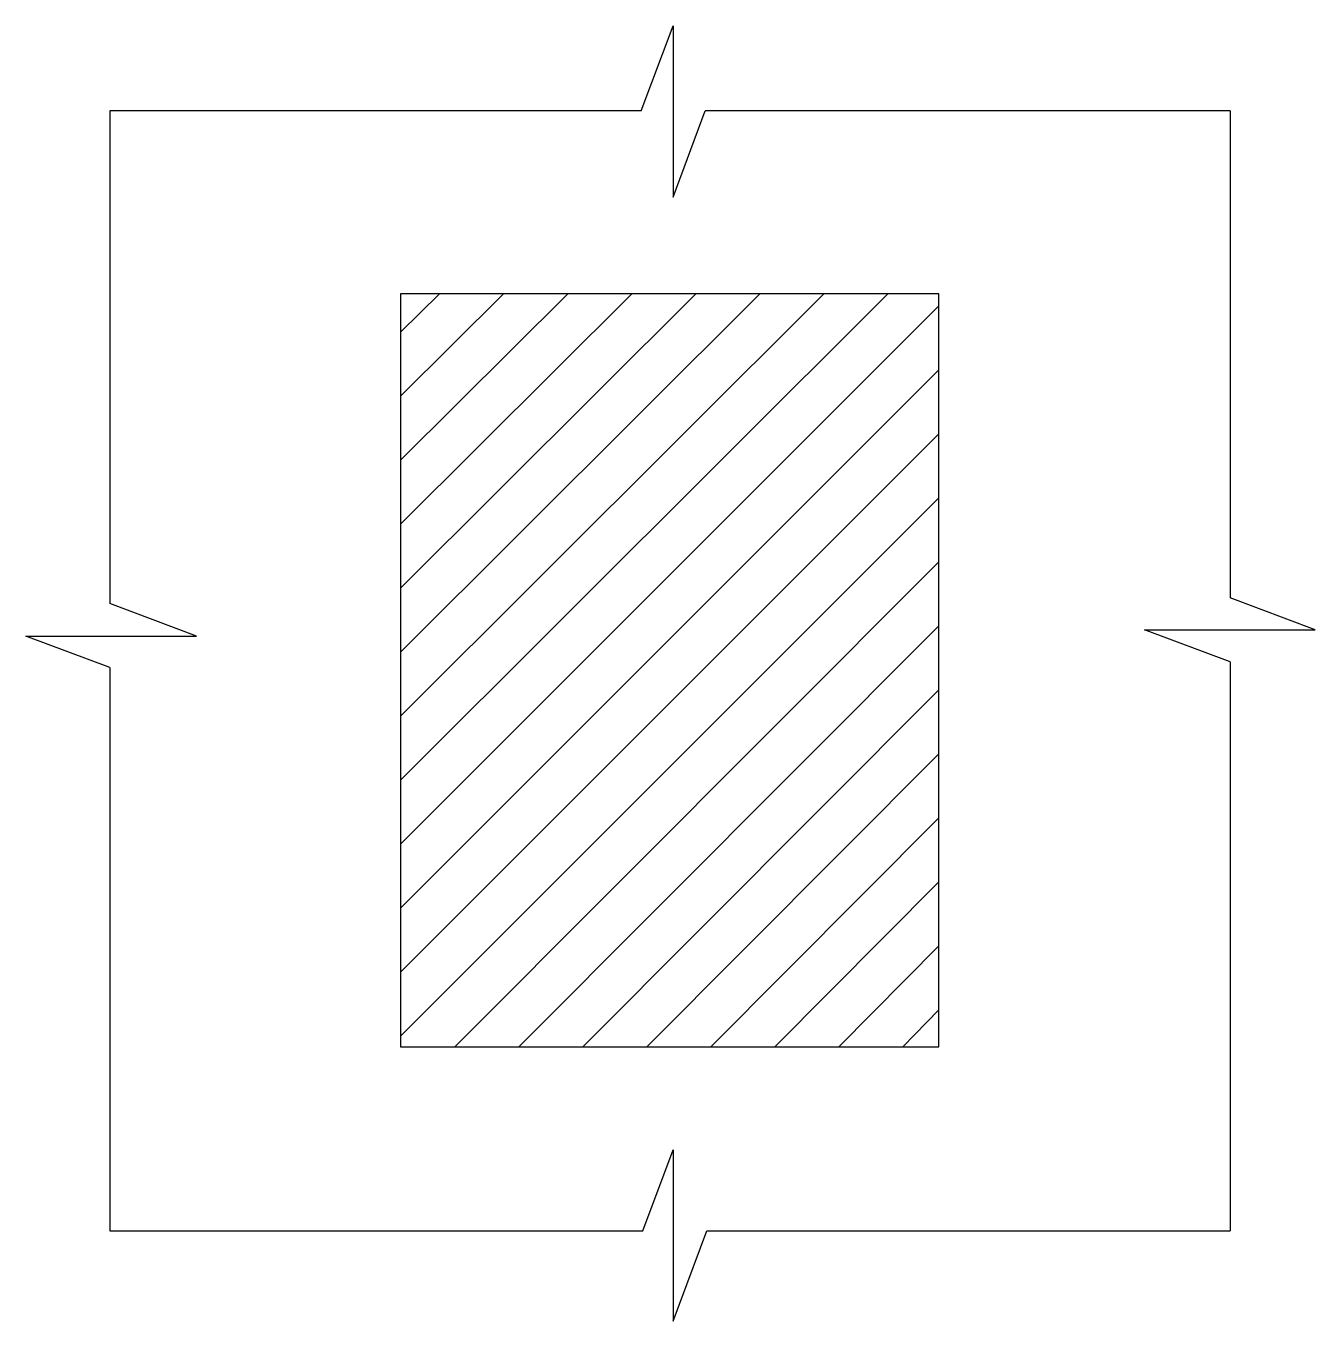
# Model space of a CAD drawing. Header units: metres. Extents: x 13327.8 to 13343.9, y 18577.6 to 18593.8.
import ezdxf

# ---------------------------------------------------------------- set-up
doc = ezdxf.new("R2010")
doc.units = ezdxf.units.M
doc.layers.add('PUB_DIM', color=90, linetype='Continuous')

msp = doc.modelspace()

# ---------------------------------------------------------------- linework, layer by layer
msp.add_lwpolyline([(13332.48, 18581.04), (13339.21, 18581.04), (13339.21, 18590.45), (13332.48, 18590.45)], close=True)
at = {"layer": 'PUB_DIM'}
for p, q in [((13335.49, 18592.74), (13335.89, 18593.8)), ((13335.89, 18593.8), (13335.89, 18591.66)), ((13335.49, 18592.74), (13328.85, 18592.74)), ((13328.85, 18592.74), (13328.85, 18586.58)), ((13335.89, 18591.66), (13336.29, 18592.74)), ((13342.85, 18592.74), (13336.29, 18592.74)), ((13342.85, 18592.74), (13342.85, 18586.65)), ((13332.48, 18587.57), (13335.37, 18590.45)), ((13332.48, 18589.97), (13332.97, 18590.45)), ((13332.48, 18589.17), (13333.77, 18590.45)), ((13332.48, 18588.37), (13334.57, 18590.45)), ((13332.48, 18586.77), (13336.17, 18590.45)), ((13332.48, 18585.97), (13336.97, 18590.45)), ((13332.48, 18585.17), (13337.77, 18590.45)), ((13332.48, 18584.37), (13338.57, 18590.45)), ((13332.48, 18582.77), (13339.21, 18589.5)), ((13332.48, 18581.97), (13339.21, 18588.7)), ((13332.48, 18581.17), (13339.21, 18587.9)), ((13343.91, 18586.25), (13342.85, 18586.65)), ((13329.93, 18586.17), (13328.85, 18586.58)), ((13333.96, 18581.04), (13339.21, 18586.3)), ((13328.85, 18585.78), (13327.8, 18586.17)), ((13327.8, 18586.17), (13329.93, 18586.17)), ((13342.85, 18585.85), (13341.78, 18586.25)), ((13341.78, 18586.25), (13343.91, 18586.25)), ((13342.85, 18585.85), (13342.85, 18578.74)), ((13328.85, 18585.78), (13328.85, 18578.74)), ((13334.76, 18581.04), (13339.21, 18585.5)), ((13335.56, 18581.04), (13339.21, 18584.7)), ((13336.36, 18581.04), (13339.21, 18583.9)), ((13337.16, 18581.04), (13339.21, 18583.1)), ((13337.96, 18581.04), (13339.21, 18582.3)), ((13338.76, 18581.04), (13339.21, 18581.5)), ((13335.51, 18578.74), (13335.89, 18579.75)), ((13335.89, 18579.75), (13335.89, 18577.61)), ((13328.85, 18578.74), (13335.51, 18578.74)), ((13335.89, 18577.61), (13336.31, 18578.74)), ((13336.31, 18578.74), (13342.85, 18578.74))]:
    msp.add_line(p, q, dxfattribs=at)
for points in [[(13332.48, 18583.57), (13339.21, 18590.3)], [(13333.16, 18581.04), (13339.21, 18587.1)]]:
    msp.add_lwpolyline(points, dxfattribs=at)

doc.saveas('drawing.dxf')
